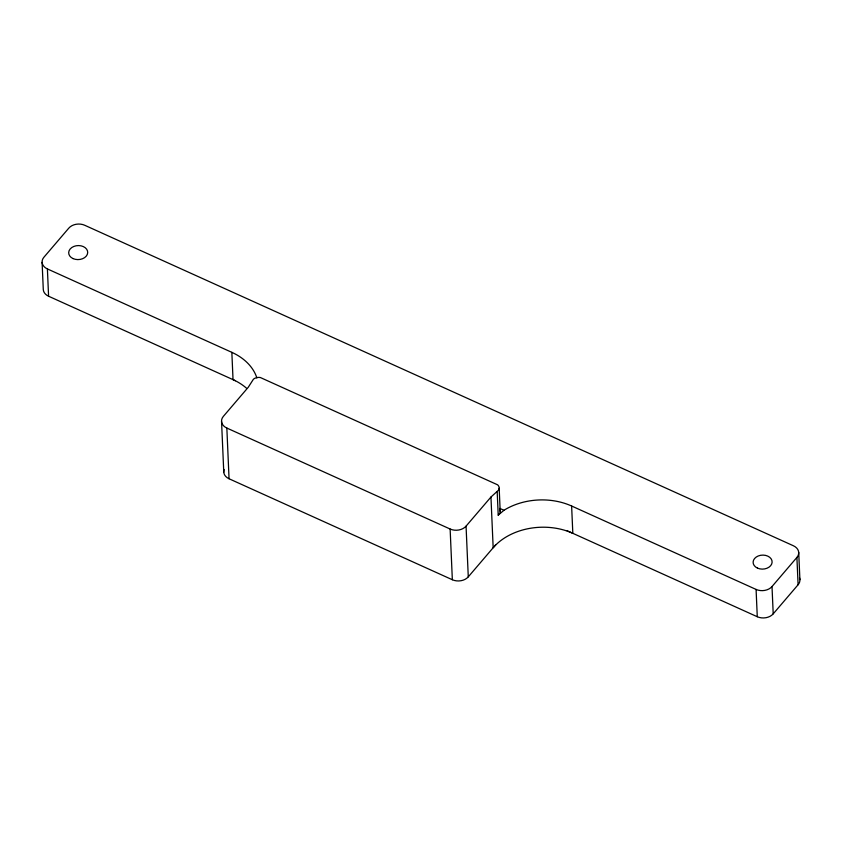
<?xml version="1.0" encoding="UTF-8"?>
<svg xmlns="http://www.w3.org/2000/svg" width="842" height="842" viewBox="0 0 842 842"><rect width="100%" height="100%" fill="white"/><g stroke="black" fill="none" stroke-linecap="round" stroke-linejoin="round"><path stroke-width="1.26" d="M226.845 428.052L450.133 529.029A11.535 8.494 -2.5 0 0 466.058 526.145L490.949 497.043L498.611 490.076A6.936 5.105 -2.5 0 0 497.633 484.834L260.346 377.521A6.936 5.105 -2.5 0 0 253.442 379.205L248.253 387.278L223.362 416.38A11.535 8.494 -2.5 0 0 226.845 428.052L229.056 478.761L452.343 579.738A11.535 8.494 -2.5 0 0 468.278 576.854L495.685 544.795M497.19 491.749L498.211 515.146L499.632 513.483A6.936 5.105 -2.5 0 0 499.864 509.852M499.801 508.389L503.969 510.273A57.677 42.458 -2.5 0 1 571.623 506.01L756.084 589.432A11.535 8.494 -2.5 0 0 772.009 586.548L796.9 557.436A11.535 8.494 -2.5 0 0 793.417 545.774L84.726 225.267A11.535 8.494 -2.5 0 0 68.791 228.15L43.9 257.252A11.535 8.494 -2.5 0 0 47.394 268.924L48.583 296.226L235.402 380.721M566.898 530.639L757.274 616.733A11.535 8.494 -2.5 0 0 773.209 613.85L798.1 584.748A11.535 8.494 -2.5 0 0 799.511 577.886M498.211 515.146L503.969 510.273M47.394 268.924L231.845 352.345A57.677 42.458 -2.5 0 1 256.873 377.932M798.711 552.32L799.9 579.633M796.9 557.436L798.1 584.748M772.009 586.548L773.209 613.85M756.084 589.432L757.274 616.733M571.623 506.01L572.823 533.312A57.677 42.458 -2.5 0 0 493.17 547.753L490.949 497.043M499.18 488.255L500.201 511.652M466.058 526.145L468.278 576.854M450.133 529.029L452.343 579.738M231.845 352.345L233.034 379.647A57.677 42.458 -2.5 0 1 246.517 388.215M221.551 421.495L223.772 472.204M42.1 262.367L43.289 289.68A11.535 8.494 -2.5 0 0 48.583 296.226M229.056 478.761A11.535 8.494 -2.5 0 1 224.119 469.552M73.054 258.589A9.515 7.01 -2.5 0 0 87.694 252.716A9.515 7.01 -2.5 0 0 73.822 246.443A9.515 7.01 -2.5 0 0 73.054 258.589M757.484 568.118A9.515 7.01 -2.5 0 0 772.114 562.245A9.515 7.01 -2.5 0 0 758.242 555.973A9.515 7.01 -2.5 0 0 757.484 568.118"/></g></svg>
